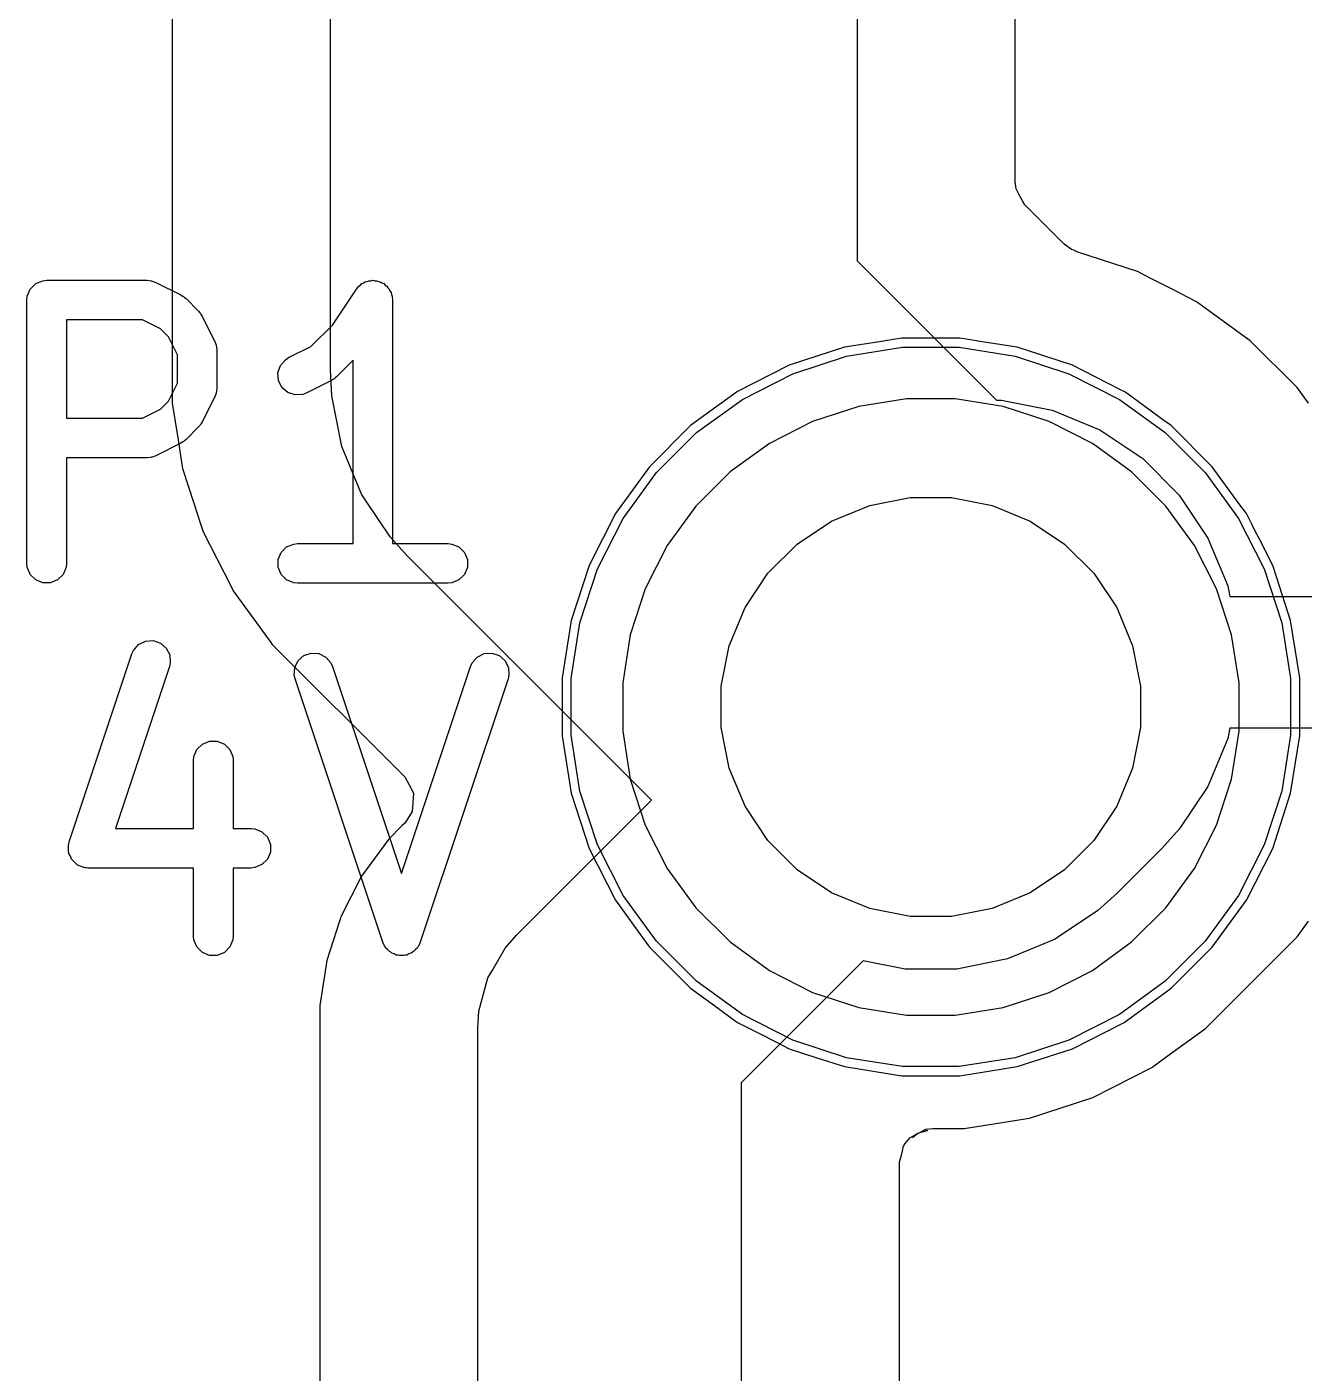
# Model space of a CAD drawing. Header units: inches. Extents: x 1.3 to 5.24, y -7.03 to -1.12.
# Drawn here: x 2.1042 to 2.2952, y -3.1508 to -2.9495 of the extents above; entities that cross this region are included whole.
import ezdxf

# ---------------------------------------------------------------- set-up
doc = ezdxf.new("R2010")
doc.units = ezdxf.units.IN
doc.header["$MEASUREMENT"] = 0
for name, color, linetype, true_color in [('B.Cu', 153, 'CONTINUOUS', 0x4d7fc4), ('B.Mask', 4, 'CONTINUOUS', 0x02ffee), ('F.Cu', 13, 'CONTINUOUS', 0xc83434), ('F.Mask', 201, 'CONTINUOUS', 0xd864ff), ('F.Silkscreen', 41, 'CONTINUOUS', 0xf2eda1), ('In1.Cu', 91, 'CONTINUOUS', 0x7fc87f), ('In2.Cu', 33, 'CONTINUOUS', 0xce7d2c)]:
    doc.layers.add(name, color=color, linetype=linetype, true_color=true_color)

msp = doc.modelspace()

# ---------------------------------------------------------------- linework, layer by layer
at = {"layer": 'B.Cu', "linetype": 'CONTINUOUS'}
for p, q in [((2.23234, -2.99647), (2.22646, -2.9974)), ((2.23254, -2.99644), (2.23234, -2.99647)), ((2.23503, -2.99604), (2.23254, -2.99644)), ((2.24371, -2.99604), (2.23503, -2.99604)), ((2.23503, -2.99604), (2.23503, -2.99604)), ((2.2462, -2.99644), (2.24371, -2.99604)), ((2.24371, -2.99604), (2.24371, -2.99604)), ((2.2464, -2.99647), (2.2462, -2.99644)), ((2.25228, -2.9974), (2.2464, -2.99647)), ((2.22646, -2.9974), (2.21821, -3.00008)), ((2.22646, -2.9974), (2.22646, -2.9974)), ((2.26053, -3.00008), (2.25228, -2.9974)), ((2.25228, -2.9974), (2.25228, -2.9974)), ((2.2182, -3.00008), (2.21047, -3.00402)), ((2.21821, -3.00008), (2.2182, -3.00008)), ((2.2182, -3.00008), (2.2182, -3.00008)), ((2.26054, -3.00008), (2.26053, -3.00008)), ((2.26567, -3.0027), (2.26054, -3.00008)), ((2.26803, -3.0039), (2.26567, -3.0027)), ((2.26567, -3.0027), (2.26567, -3.0027)), ((2.26567, -3.0027), (2.26567, -3.0027)), ((2.21047, -3.00402), (2.20345, -3.00912)), ((2.26827, -3.00402), (2.26803, -3.0039)), ((2.26803, -3.0039), (2.26803, -3.0039)), ((2.26869, -3.00433), (2.26827, -3.00402)), ((2.26827, -3.00402), (2.26827, -3.00402)), ((2.26827, -3.00402), (2.26827, -3.00402)), ((2.2742, -3.00833), (2.26869, -3.00433)), ((2.26869, -3.00433), (2.26869, -3.00433)), ((2.27529, -3.00912), (2.2742, -3.00833)), ((2.20345, -3.00912), (2.19731, -3.01526)), ((2.20345, -3.00912), (2.20345, -3.00912)), ((2.28143, -3.01526), (2.27529, -3.00912)), ((2.27529, -3.00912), (2.27529, -3.00912)), ((2.27529, -3.00912), (2.27529, -3.00912)), ((2.27529, -3.00912), (2.27529, -3.00912)), ((2.19731, -3.01526), (2.19221, -3.02228)), ((2.19731, -3.01526), (2.19731, -3.01526)), ((2.28542, -3.02076), (2.28143, -3.01526)), ((2.28143, -3.01526), (2.28143, -3.01526)), ((2.28143, -3.01526), (2.28143, -3.01526)), ((2.28143, -3.01526), (2.28143, -3.01526)), ((2.22452, -3.0234), (2.23023, -3.02104)), ((2.23023, -3.02104), (2.23628, -3.01984)), ((2.23628, -3.01984), (2.24246, -3.01984)), ((2.24246, -3.01984), (2.24851, -3.02104)), ((2.24851, -3.02104), (2.25422, -3.0234)), ((2.28653, -3.02228), (2.28542, -3.02076)), ((2.19221, -3.02228), (2.18827, -3.03002)), ((2.28733, -3.02386), (2.28653, -3.02228)), ((2.21939, -3.02683), (2.22452, -3.0234)), ((2.25422, -3.0234), (2.25935, -3.02683)), ((2.28781, -3.0248), (2.28733, -3.02386)), ((2.28842, -3.02599), (2.28781, -3.0248)), ((2.21502, -3.0312), (2.21939, -3.02683)), ((2.25935, -3.02683), (2.26372, -3.0312)), ((2.29047, -3.03002), (2.28842, -3.02599)), ((2.28842, -3.02599), (2.28842, -3.02599)), ((2.18827, -3.03002), (2.18559, -3.03827)), ((2.18827, -3.03002), (2.18827, -3.03002)), ((2.18827, -3.03002), (2.18827, -3.03002)), ((2.29108, -3.03189), (2.29047, -3.03002)), ((2.29047, -3.03002), (2.29047, -3.03002)), ((2.21159, -3.03633), (2.21502, -3.0312)), ((2.26372, -3.0312), (2.26715, -3.03633)), ((2.29315, -3.03827), (2.29108, -3.03189)), ((2.20923, -3.04204), (2.21159, -3.03633)), ((2.26715, -3.03633), (2.26951, -3.04204)), ((2.18559, -3.03827), (2.18423, -3.04684)), ((2.29451, -3.04684), (2.29315, -3.03827)), ((2.20803, -3.04809), (2.20923, -3.04204)), ((2.26951, -3.04204), (2.27071, -3.04809)), ((2.18423, -3.04684), (2.18423, -3.05552)), ((2.29451, -3.05552), (2.29451, -3.04684)), ((2.20803, -3.05427), (2.20803, -3.04809)), ((2.27071, -3.04809), (2.27071, -3.05427)), ((2.20923, -3.06032), (2.20803, -3.05427)), ((2.27071, -3.05427), (2.26951, -3.06032)), ((2.18423, -3.05552), (2.18559, -3.06409)), ((2.29315, -3.06409), (2.29451, -3.05552)), ((2.21159, -3.06603), (2.20923, -3.06032)), ((2.26951, -3.06032), (2.26715, -3.06603)), ((2.18559, -3.06409), (2.18827, -3.07235)), ((2.29047, -3.07235), (2.29315, -3.06409)), ((2.21502, -3.07116), (2.21159, -3.06603)), ((2.26715, -3.06603), (2.26372, -3.07116)), ((2.21939, -3.07553), (2.21502, -3.07116)), ((2.26372, -3.07116), (2.25935, -3.07553)), ((2.18827, -3.07235), (2.18827, -3.07235)), ((2.18827, -3.07235), (2.18827, -3.07235)), ((2.18827, -3.07235), (2.19221, -3.08008)), ((2.28653, -3.08008), (2.29047, -3.07235)), ((2.22452, -3.07896), (2.21939, -3.07553)), ((2.25935, -3.07553), (2.25422, -3.07896)), ((2.23023, -3.08132), (2.22452, -3.07896)), ((2.25422, -3.07896), (2.24851, -3.08132)), ((2.19221, -3.08008), (2.19621, -3.08559)), ((2.23628, -3.08253), (2.23023, -3.08132)), ((2.24851, -3.08132), (2.24246, -3.08253)), ((2.28143, -3.0871), (2.28653, -3.08008)), ((2.24246, -3.08253), (2.23628, -3.08253)), ((2.19621, -3.08559), (2.19731, -3.0871)), ((2.19731, -3.0871), (2.19731, -3.0871)), ((2.19731, -3.0871), (2.19731, -3.0871)), ((2.19731, -3.0871), (2.20345, -3.09324)), ((2.27529, -3.09324), (2.28143, -3.0871)), ((2.20345, -3.09324), (2.20345, -3.09324)), ((2.20345, -3.09324), (2.20345, -3.09324)), ((2.20345, -3.09324), (2.20669, -3.09559)), ((2.26827, -3.09834), (2.27529, -3.09324)), ((2.20669, -3.09559), (2.20957, -3.09769)), ((2.20957, -3.09769), (2.21047, -3.09834)), ((2.21047, -3.09834), (2.21353, -3.0999)), ((2.26054, -3.10228), (2.26827, -3.09834)), ((2.21353, -3.0999), (2.21639, -3.10136)), ((2.21639, -3.10136), (2.2182, -3.10228)), ((2.2182, -3.10228), (2.2182, -3.10228)), ((2.2182, -3.10228), (2.21821, -3.10228)), ((2.21821, -3.10228), (2.22233, -3.10362)), ((2.25228, -3.10496), (2.26054, -3.10228)), ((2.22233, -3.10362), (2.22646, -3.10496)), ((2.22646, -3.10496), (2.23503, -3.10632)), ((2.24371, -3.10632), (2.25228, -3.10496)), ((2.23503, -3.10632), (2.23503, -3.10632)), ((2.23503, -3.10632), (2.24371, -3.10632)), ((2.24371, -3.10632), (2.24371, -3.10632))]:
    msp.add_line(p, q, dxfattribs=at)
at = {"layer": 'B.Mask', "linetype": 'CONTINUOUS'}
for p, q in [((2.22452, -3.0234), (2.23023, -3.02104)), ((2.23023, -3.02104), (2.23628, -3.01984)), ((2.23628, -3.01984), (2.24246, -3.01984)), ((2.24246, -3.01984), (2.24851, -3.02104)), ((2.24851, -3.02104), (2.25422, -3.0234)), ((2.21939, -3.02683), (2.22452, -3.0234)), ((2.25422, -3.0234), (2.25935, -3.02683)), ((2.21502, -3.0312), (2.21939, -3.02683)), ((2.25935, -3.02683), (2.26372, -3.0312)), ((2.21159, -3.03633), (2.21502, -3.0312)), ((2.26372, -3.0312), (2.26715, -3.03633)), ((2.20923, -3.04204), (2.21159, -3.03633)), ((2.26715, -3.03633), (2.26951, -3.04204)), ((2.20803, -3.04809), (2.20923, -3.04204)), ((2.26951, -3.04204), (2.27071, -3.04809)), ((2.20803, -3.05427), (2.20803, -3.04809)), ((2.27071, -3.04809), (2.27071, -3.05427)), ((2.20923, -3.06032), (2.20803, -3.05427)), ((2.27071, -3.05427), (2.26951, -3.06032)), ((2.21159, -3.06603), (2.20923, -3.06032)), ((2.26951, -3.06032), (2.26715, -3.06603)), ((2.21502, -3.07116), (2.21159, -3.06603)), ((2.26715, -3.06603), (2.26372, -3.07116)), ((2.21939, -3.07553), (2.21502, -3.07116)), ((2.26372, -3.07116), (2.25935, -3.07553)), ((2.22452, -3.07896), (2.21939, -3.07553)), ((2.25935, -3.07553), (2.25422, -3.07896)), ((2.23023, -3.08132), (2.22452, -3.07896)), ((2.25422, -3.07896), (2.24851, -3.08132)), ((2.23628, -3.08253), (2.23023, -3.08132)), ((2.24851, -3.08132), (2.24246, -3.08253)), ((2.24246, -3.08253), (2.23628, -3.08253))]:
    msp.add_line(p, q, dxfattribs=at)
at = {"layer": 'F.Cu', "linetype": 'CONTINUOUS'}
for p, q in [((2.12596, -2.85055), (2.12596, -3.00575)), ((2.14961, -3.00079), (2.14961, -2.85551)), ((2.22835, -2.89488), (2.22835, -2.98448)), ((2.25199, -2.97225), (2.25199, -2.92411)), ((2.25199, -2.97266), (2.25199, -2.97225)), ((2.2521, -2.9737), (2.25199, -2.97266)), ((2.25259, -2.97459), (2.2521, -2.9737)), ((2.25308, -2.9755), (2.25259, -2.97459)), ((2.25342, -2.97612), (2.25308, -2.9755)), ((2.25391, -2.97661), (2.25342, -2.97612)), ((2.25902, -2.98172), (2.25391, -2.97661)), ((2.25926, -2.98196), (2.25902, -2.98172)), ((2.25954, -2.98217), (2.25926, -2.98196)), ((2.25966, -2.98226), (2.25954, -2.98217)), ((2.25954, -2.98217), (2.25954, -2.98217)), ((2.26038, -2.9828), (2.25966, -2.98226)), ((2.26076, -2.98288), (2.26038, -2.9828)), ((2.22835, -2.98448), (2.24917, -3.00531)), ((2.26121, -2.98315), (2.26076, -2.98288)), ((2.27025, -2.98609), (2.26121, -2.98315)), ((2.27111, -2.98653), (2.27025, -2.98609)), ((2.27025, -2.98609), (2.27025, -2.98609)), ((2.27025, -2.98609), (2.27025, -2.98609)), ((2.27243, -2.9872), (2.27111, -2.98653)), ((2.27542, -2.98873), (2.27243, -2.9872)), ((2.27909, -2.9906), (2.27542, -2.98873)), ((2.28711, -2.99643), (2.27909, -2.9906)), ((2.29413, -3.00344), (2.28711, -2.99643)), ((2.28711, -2.99643), (2.28711, -2.99643)), ((2.1498, -3.00465), (2.14961, -3.00079)), ((2.1513, -3.01222), (2.1498, -3.00465)), ((2.2958, -3.00575), (2.29413, -3.00344)), ((2.12596, -3.00575), (2.12684, -3.01125)), ((2.24917, -3.00531), (2.24992, -3.00531)), ((2.24992, -3.00531), (2.25749, -3.00681)), ((2.25749, -3.00681), (2.26462, -3.00977)), ((2.26462, -3.00977), (2.27104, -3.01405)), ((2.12684, -3.01125), (2.12742, -3.01492)), ((2.15426, -3.01935), (2.1513, -3.01222)), ((2.12742, -3.01492), (2.12742, -3.01492)), ((2.12742, -3.01492), (2.12752, -3.01554)), ((2.27104, -3.01405), (2.2765, -3.01951)), ((2.12752, -3.01554), (2.12752, -3.01554)), ((2.12752, -3.01554), (2.12925, -3.02088)), ((2.12925, -3.02088), (2.13015, -3.02364)), ((2.15508, -3.02058), (2.15426, -3.01935)), ((2.15854, -3.02576), (2.15508, -3.02058)), ((2.2765, -3.01951), (2.28078, -3.02593)), ((2.13015, -3.02364), (2.13058, -3.02498)), ((2.13058, -3.02498), (2.13366, -3.03102)), ((2.16114, -3.02863), (2.15854, -3.02576)), ((2.28078, -3.02593), (2.28374, -3.03306)), ((2.19761, -3.0651), (2.16114, -3.02863)), ((2.13366, -3.03102), (2.13456, -3.03279)), ((2.13456, -3.03279), (2.13508, -3.03381)), ((2.28374, -3.03306), (2.28405, -3.03465)), ((2.13508, -3.03381), (2.13508, -3.03381)), ((2.13508, -3.03381), (2.14071, -3.04156)), ((2.28405, -3.03465), (2.34075, -3.03465)), ((2.14071, -3.04156), (2.14071, -3.04156)), ((2.14071, -3.04156), (2.14091, -3.04184)), ((2.14091, -3.04184), (2.14091, -3.04184)), ((2.14091, -3.04184), (2.14091, -3.04184)), ((2.14091, -3.04184), (2.14091, -3.04184)), ((2.14091, -3.04184), (2.16023, -3.06115)), ((2.28405, -3.05433), (2.28374, -3.05592)), ((2.34075, -3.05433), (2.28405, -3.05433)), ((2.28374, -3.05592), (2.28078, -3.06305)), ((2.16023, -3.06115), (2.16023, -3.06115)), ((2.16023, -3.06115), (2.16073, -3.06165)), ((2.16073, -3.06165), (2.16106, -3.06226)), ((2.16106, -3.06226), (2.16136, -3.0628)), ((2.16136, -3.0628), (2.16204, -3.06406)), ((2.28078, -3.06305), (2.2765, -3.06946)), ((2.16204, -3.06406), (2.16194, -3.06549)), ((2.17742, -3.08529), (2.19761, -3.0651)), ((2.16185, -3.06681), (2.16117, -3.06785)), ((2.16194, -3.06556), (2.16185, -3.06681)), ((2.16194, -3.06549), (2.16194, -3.06556)), ((2.16035, -3.06892), (2.15829, -3.07099)), ((2.16073, -3.06855), (2.16035, -3.06892)), ((2.16101, -3.06811), (2.16073, -3.06855)), ((2.16117, -3.06785), (2.16101, -3.06811)), ((2.15829, -3.07099), (2.15428, -3.0765)), ((2.2765, -3.06946), (2.2739, -3.07233)), ((2.2739, -3.07233), (2.26721, -3.07902)), ((2.15428, -3.0765), (2.15119, -3.08258)), ((2.26721, -3.07902), (2.26435, -3.08161)), ((2.15098, -3.08323), (2.14908, -3.08907)), ((2.15112, -3.08277), (2.15098, -3.08323)), ((2.15098, -3.08323), (2.15098, -3.08323)), ((2.15119, -3.08258), (2.15112, -3.08277)), ((2.15119, -3.08258), (2.15119, -3.08258)), ((2.26435, -3.08161), (2.25832, -3.08564)), ((2.29426, -3.08535), (2.29581, -3.08323)), ((2.17572, -3.08723), (2.17742, -3.08529)), ((2.29413, -3.08554), (2.29426, -3.08535)), ((2.17377, -3.09061), (2.17572, -3.08723)), ((2.17572, -3.08723), (2.17572, -3.08723)), ((2.25793, -3.0859), (2.2508, -3.08886)), ((2.25832, -3.08564), (2.25793, -3.0859)), ((2.28743, -3.09223), (2.29413, -3.08554)), ((2.14908, -3.08907), (2.14801, -3.0958)), ((2.14908, -3.08907), (2.14908, -3.08907)), ((2.22927, -3.08912), (2.21102, -3.10737)), ((2.23551, -3.09036), (2.22927, -3.08912)), ((2.2508, -3.08886), (2.24323, -3.09036)), ((2.17315, -3.09168), (2.17377, -3.09061)), ((2.24323, -3.09036), (2.23551, -3.09036)), ((2.17182, -3.09664), (2.17315, -3.09168)), ((2.28045, -3.09921), (2.28743, -3.09223)), ((2.14801, -3.0958), (2.14801, -3.3295)), ((2.17165, -3.09921), (2.17182, -3.09664)), ((2.17182, -3.09664), (2.17182, -3.09664)), ((2.17165, -3.2689), (2.17165, -3.09921)), ((2.27468, -3.10341), (2.28042, -3.09924)), ((2.28042, -3.09924), (2.28045, -3.09921)), ((2.28042, -3.09924), (2.28042, -3.09924)), ((2.28042, -3.09924), (2.28042, -3.09924)), ((2.28042, -3.09924), (2.28042, -3.09924)), ((2.28042, -3.09924), (2.28042, -3.09924)), ((2.28042, -3.09924), (2.28042, -3.09924)), ((2.2724, -3.10507), (2.27468, -3.10341)), ((2.26356, -3.10958), (2.2724, -3.10507)), ((2.21102, -3.10737), (2.21102, -3.2689)), ((2.25413, -3.11264), (2.26356, -3.10958)), ((2.24433, -3.11419), (2.25413, -3.11264)), ((2.2361, -3.11573), (2.2362, -3.11562)), ((2.2362, -3.11562), (2.23739, -3.11497)), ((2.23739, -3.11497), (2.2366, -3.11554)), ((2.2366, -3.11554), (2.23739, -3.11497)), ((2.23739, -3.11497), (2.23773, -3.11479)), ((2.23773, -3.11479), (2.23862, -3.1143)), ((2.23773, -3.11479), (2.23887, -3.1145)), ((2.23887, -3.1145), (2.23773, -3.11479)), ((2.23862, -3.1143), (2.23965, -3.11419)), ((2.23965, -3.11419), (2.24007, -3.11419)), ((2.24007, -3.11419), (2.24433, -3.11419)), ((2.24433, -3.11419), (2.24433, -3.11419)), ((2.23501, -3.118), (2.23526, -3.11684)), ((2.23526, -3.11684), (2.23541, -3.11664)), ((2.23541, -3.11664), (2.23544, -3.11654)), ((2.23544, -3.11654), (2.2361, -3.11573)), ((2.23467, -3.11918), (2.23486, -3.11852)), ((2.23467, -3.11988), (2.23467, -3.11918)), ((2.23486, -3.11852), (2.23501, -3.11802)), ((2.23486, -3.11852), (2.23486, -3.11852)), ((2.23486, -3.11852), (2.23486, -3.11852)), ((2.23501, -3.11802), (2.23501, -3.118)), ((2.23501, -3.118), (2.23501, -3.118)), ((2.23467, -3.20157), (2.23467, -3.11988))]:
    msp.add_line(p, q, dxfattribs=at)
at = {"layer": 'F.Mask', "linetype": 'CONTINUOUS'}
for p, q in [((2.22452, -3.0234), (2.23023, -3.02104)), ((2.23023, -3.02104), (2.23628, -3.01984)), ((2.23628, -3.01984), (2.24246, -3.01984)), ((2.24246, -3.01984), (2.24851, -3.02104)), ((2.24851, -3.02104), (2.25422, -3.0234)), ((2.21939, -3.02683), (2.22452, -3.0234)), ((2.25422, -3.0234), (2.25935, -3.02683)), ((2.21502, -3.0312), (2.21939, -3.02683)), ((2.25935, -3.02683), (2.26372, -3.0312)), ((2.21159, -3.03633), (2.21502, -3.0312)), ((2.26372, -3.0312), (2.26715, -3.03633)), ((2.20923, -3.04204), (2.21159, -3.03633)), ((2.26715, -3.03633), (2.26951, -3.04204)), ((2.20803, -3.04809), (2.20923, -3.04204)), ((2.26951, -3.04204), (2.27071, -3.04809)), ((2.20803, -3.05427), (2.20803, -3.04809)), ((2.27071, -3.04809), (2.27071, -3.05427)), ((2.20923, -3.06032), (2.20803, -3.05427)), ((2.27071, -3.05427), (2.26951, -3.06032)), ((2.21159, -3.06603), (2.20923, -3.06032)), ((2.26951, -3.06032), (2.26715, -3.06603)), ((2.21502, -3.07116), (2.21159, -3.06603)), ((2.26715, -3.06603), (2.26372, -3.07116)), ((2.21939, -3.07553), (2.21502, -3.07116)), ((2.26372, -3.07116), (2.25935, -3.07553)), ((2.22452, -3.07896), (2.21939, -3.07553)), ((2.25935, -3.07553), (2.25422, -3.07896)), ((2.23023, -3.08132), (2.22452, -3.07896)), ((2.25422, -3.07896), (2.24851, -3.08132)), ((2.23628, -3.08253), (2.23023, -3.08132)), ((2.24851, -3.08132), (2.24246, -3.08253)), ((2.24246, -3.08253), (2.23628, -3.08253))]:
    msp.add_line(p, q, dxfattribs=at)
at = {"layer": 'F.Silkscreen', "linetype": 'CONTINUOUS'}
for p, q in [((2.1043, -2.98977), (2.10474, -2.98871)), ((2.10474, -2.98871), (2.10556, -2.98789)), ((2.10556, -2.98789), (2.10662, -2.98745)), ((2.10662, -2.98745), (2.1072, -2.98739)), ((2.1072, -2.98739), (2.1222, -2.98739)), ((2.1222, -2.98739), (2.12277, -2.98745)), ((2.12277, -2.98745), (2.12287, -2.98749)), ((2.12287, -2.98749), (2.12298, -2.9875)), ((2.12298, -2.9875), (2.12352, -2.98771)), ((2.12352, -2.98771), (2.12727, -2.98958)), ((2.1499, -2.99409), (2.15349, -2.98871)), ((2.15349, -2.9887), (2.15385, -2.98826)), ((2.15349, -2.98871), (2.15349, -2.9887)), ((2.15349, -2.98871), (2.15349, -2.98871)), ((2.15349, -2.98871), (2.15349, -2.98871)), ((2.15385, -2.98826), (2.1541, -2.9881)), ((2.1541, -2.9881), (2.1543, -2.98789)), ((2.1543, -2.98789), (2.15457, -2.98778)), ((2.15457, -2.98778), (2.15481, -2.98762)), ((2.15481, -2.98762), (2.1551, -2.98756)), ((2.1551, -2.98756), (2.15537, -2.98745)), ((2.15537, -2.98745), (2.15566, -2.98745)), ((2.15566, -2.98745), (2.15594, -2.98739)), ((2.15594, -2.98739), (2.15623, -2.98745)), ((2.15623, -2.98745), (2.15652, -2.98745)), ((2.15652, -2.98745), (2.15679, -2.98756)), ((2.15679, -2.98756), (2.15707, -2.98762)), ((2.15707, -2.98762), (2.15731, -2.98778)), ((2.15731, -2.98778), (2.15758, -2.98789)), ((2.15758, -2.98789), (2.15779, -2.9881)), ((2.15779, -2.9881), (2.15803, -2.98826)), ((2.15803, -2.98826), (2.15819, -2.9885)), ((2.15819, -2.9885), (2.1584, -2.98871)), ((2.1584, -2.98871), (2.15851, -2.98897)), ((2.10425, -2.99035), (2.1043, -2.98977)), ((2.10425, -3.02972), (2.10425, -2.99035)), ((2.12727, -2.98958), (2.12752, -2.98974)), ((2.12752, -2.98974), (2.12759, -2.98977)), ((2.12759, -2.98977), (2.12767, -2.98983)), ((2.12767, -2.98983), (2.12776, -2.98989)), ((2.12776, -2.98989), (2.12781, -2.98995)), ((2.12781, -2.98995), (2.12803, -2.99013)), ((2.12803, -2.99013), (2.12991, -2.99201)), ((2.15851, -2.98897), (2.15867, -2.98921)), ((2.15867, -2.98921), (2.15873, -2.9895)), ((2.15873, -2.9895), (2.15884, -2.98977)), ((2.15884, -2.98977), (2.1589, -2.99034)), ((2.1589, -2.99034), (2.1589, -2.99034)), ((2.1589, -2.99034), (2.1589, -2.99035)), ((2.1589, -2.99035), (2.1589, -2.99035)), ((2.1589, -2.99035), (2.1589, -3.02676)), ((2.12991, -2.99201), (2.1301, -2.99224)), ((2.1301, -2.99224), (2.13015, -2.99229)), ((2.13015, -2.99229), (2.13021, -2.99238)), ((2.13021, -2.99238), (2.13028, -2.99246)), ((2.13028, -2.99246), (2.13031, -2.99253)), ((2.13031, -2.99253), (2.13046, -2.99278)), ((2.13046, -2.99278), (2.13234, -2.99653)), ((2.1215, -2.9933), (2.11015, -2.9933)), ((2.11015, -2.9933), (2.11015, -3.00802)), ((2.1242, -2.99465), (2.1215, -2.9933)), ((2.12539, -2.99585), (2.1242, -2.99465)), ((2.14669, -2.99729), (2.1499, -2.99409)), ((2.12674, -2.99854), (2.12539, -2.99585)), ((2.13234, -2.99653), (2.13254, -2.99707)), ((2.12674, -3.00277), (2.12674, -2.99854)), ((2.13254, -2.99707), (2.13255, -2.99717)), ((2.13255, -2.99717), (2.13259, -2.99727)), ((2.13259, -2.99727), (2.13265, -2.99785)), ((2.13265, -2.99785), (2.13265, -3.00347)), ((2.14337, -2.99895), (2.14669, -2.99729)), ((2.21873, -3.00135), (2.22678, -2.99873)), ((2.22678, -2.99873), (2.23514, -2.99741)), ((2.23514, -2.99741), (2.2436, -2.99741)), ((2.2436, -2.99741), (2.25196, -2.99873)), ((2.25196, -2.99873), (2.26001, -3.00135)), ((2.14176, -3.00123), (2.14213, -3.00013)), ((2.14213, -3.00013), (2.14288, -2.99926)), ((2.14288, -2.99926), (2.14337, -2.99895)), ((2.15299, -2.99935), (2.15053, -3.00181)), ((2.15299, -3.02676), (2.15299, -2.99935)), ((2.12539, -3.00547), (2.12674, -3.00277)), ((2.14185, -3.00238), (2.14176, -3.00123)), ((2.14236, -3.00341), (2.14185, -3.00238)), ((2.14976, -3.00236), (2.14601, -3.00424)), ((2.15001, -3.00221), (2.14976, -3.00236)), ((2.15008, -3.00218), (2.15001, -3.00221)), ((2.15017, -3.00211), (2.15008, -3.00218)), ((2.15025, -3.00205), (2.15017, -3.00211)), ((2.15031, -3.00199), (2.15025, -3.00205)), ((2.15053, -3.00181), (2.15031, -3.00199)), ((2.21119, -3.00519), (2.21873, -3.00135)), ((2.26001, -3.00135), (2.26755, -3.00519)), ((2.13234, -3.00479), (2.13046, -3.00854)), ((2.13254, -3.00425), (2.13234, -3.00479)), ((2.13255, -3.00414), (2.13254, -3.00425)), ((2.13259, -3.00405), (2.13255, -3.00414)), ((2.13265, -3.00347), (2.13259, -3.00405)), ((2.14323, -3.00416), (2.14236, -3.00341)), ((2.14433, -3.00453), (2.14323, -3.00416)), ((2.14547, -3.00444), (2.14433, -3.00453)), ((2.14601, -3.00424), (2.14547, -3.00444)), ((2.1215, -3.00802), (2.1242, -3.00667)), ((2.1242, -3.00667), (2.12539, -3.00547)), ((2.20434, -3.01017), (2.21119, -3.00519)), ((2.22858, -3.00625), (2.22169, -3.00849)), ((2.23574, -3.00512), (2.22858, -3.00625)), ((2.243, -3.00512), (2.23574, -3.00512)), ((2.25016, -3.00625), (2.243, -3.00512)), ((2.25705, -3.00849), (2.25016, -3.00625)), ((2.26755, -3.00519), (2.2744, -3.01017)), ((2.11015, -3.00802), (2.1215, -3.00802)), ((2.13021, -3.00894), (2.13015, -3.00903)), ((2.13028, -3.00886), (2.13021, -3.00894)), ((2.13031, -3.00879), (2.13028, -3.00886)), ((2.13046, -3.00854), (2.13031, -3.00879)), ((2.22169, -3.00849), (2.21523, -3.01178)), ((2.26351, -3.01178), (2.25705, -3.00849)), ((2.12991, -3.00931), (2.12803, -3.01118)), ((2.1301, -3.00908), (2.12991, -3.00931)), ((2.13015, -3.00903), (2.1301, -3.00908)), ((2.19836, -3.01615), (2.20434, -3.01017)), ((2.2744, -3.01017), (2.28038, -3.01615)), ((2.12727, -3.01174), (2.12352, -3.01361)), ((2.12752, -3.01158), (2.12727, -3.01174)), ((2.12759, -3.01155), (2.12752, -3.01158)), ((2.12767, -3.01148), (2.12759, -3.01155)), ((2.12776, -3.01143), (2.12767, -3.01148)), ((2.12781, -3.01137), (2.12776, -3.01143)), ((2.12803, -3.01118), (2.12781, -3.01137)), ((2.21523, -3.01178), (2.20936, -3.01605)), ((2.26938, -3.01605), (2.26351, -3.01178)), ((2.1222, -3.01392), (2.11015, -3.01392)), ((2.11015, -3.01392), (2.11015, -3.02972)), ((2.12277, -3.01387), (2.1222, -3.01392)), ((2.12287, -3.01382), (2.12277, -3.01387)), ((2.12298, -3.01382), (2.12287, -3.01382)), ((2.12352, -3.01361), (2.12298, -3.01382)), ((2.19338, -3.023), (2.19836, -3.01615)), ((2.20936, -3.01605), (2.20424, -3.02117)), ((2.2745, -3.02117), (2.26938, -3.01605)), ((2.28038, -3.01615), (2.28536, -3.023)), ((2.18954, -3.03054), (2.19338, -3.023)), ((2.20424, -3.02117), (2.19997, -3.02704)), ((2.27877, -3.02704), (2.2745, -3.02117)), ((2.28536, -3.023), (2.2892, -3.03054)), ((2.14305, -3.02726), (2.14412, -3.02682)), ((2.14412, -3.02682), (2.14469, -3.02676)), ((2.14469, -3.02676), (2.15299, -3.02676)), ((2.1589, -3.02676), (2.16719, -3.02676)), ((2.16719, -3.02676), (2.16777, -3.02682)), ((2.16777, -3.02682), (2.16883, -3.02726)), ((2.19997, -3.02704), (2.19668, -3.0335)), ((2.28206, -3.0335), (2.27877, -3.02704)), ((2.1418, -3.02914), (2.14224, -3.02808)), ((2.14224, -3.02808), (2.14305, -3.02726)), ((2.16883, -3.02726), (2.16965, -3.02808)), ((2.16965, -3.02808), (2.17009, -3.02914)), ((2.1043, -3.03029), (2.10425, -3.02972)), ((2.10474, -3.03136), (2.1043, -3.03029)), ((2.1101, -3.03029), (2.10965, -3.03136)), ((2.11015, -3.02972), (2.1101, -3.03029)), ((2.1418, -3.03029), (2.1418, -3.02914)), ((2.14224, -3.03136), (2.1418, -3.03029)), ((2.17009, -3.03029), (2.16965, -3.03136)), ((2.17009, -3.02914), (2.17009, -3.03029)), ((2.18692, -3.03859), (2.18954, -3.03054)), ((2.2892, -3.03054), (2.29182, -3.03859)), ((2.10556, -3.03217), (2.10474, -3.03136)), ((2.10662, -3.03261), (2.10556, -3.03217)), ((2.10778, -3.03261), (2.10662, -3.03261)), ((2.10884, -3.03217), (2.10778, -3.03261)), ((2.10965, -3.03136), (2.10884, -3.03217)), ((2.14305, -3.03217), (2.14224, -3.03136)), ((2.14412, -3.03261), (2.14305, -3.03217)), ((2.14469, -3.03267), (2.14412, -3.03261)), ((2.16719, -3.03267), (2.14469, -3.03267)), ((2.16777, -3.03261), (2.16719, -3.03267)), ((2.16883, -3.03217), (2.16777, -3.03261)), ((2.16965, -3.03136), (2.16883, -3.03217)), ((2.19668, -3.0335), (2.19444, -3.04039)), ((2.2843, -3.04039), (2.28206, -3.0335)), ((2.1856, -3.04695), (2.18692, -3.03859)), ((2.29182, -3.03859), (2.29314, -3.04695)), ((2.19444, -3.04039), (2.19331, -3.04756)), ((2.28543, -3.04756), (2.2843, -3.04039)), ((2.11994, -3.04325), (2.12018, -3.04272)), ((2.12018, -3.04272), (2.12093, -3.04185)), ((2.12093, -3.04185), (2.12197, -3.04133)), ((2.12197, -3.04133), (2.12311, -3.04125)), ((2.12311, -3.04125), (2.12421, -3.04162)), ((2.12421, -3.04162), (2.12508, -3.04237)), ((2.12508, -3.04237), (2.12559, -3.0434)), ((2.14565, -3.04349), (2.14675, -3.04313)), ((2.14675, -3.04313), (2.1479, -3.04321)), ((2.17258, -3.04321), (2.17373, -3.04313)), ((2.17373, -3.04313), (2.17483, -3.04349)), ((2.11057, -3.07137), (2.11994, -3.04325)), ((2.12555, -3.04511), (2.11747, -3.06935)), ((2.12567, -3.04455), (2.12555, -3.04511)), ((2.12559, -3.0434), (2.12567, -3.04455)), ((2.14427, -3.04528), (2.14478, -3.04425)), ((2.14478, -3.04425), (2.14565, -3.04349)), ((2.1479, -3.04321), (2.14893, -3.04372)), ((2.14893, -3.04372), (2.14968, -3.04459)), ((2.14968, -3.04459), (2.14992, -3.04512)), ((2.14992, -3.04512), (2.16024, -3.07609)), ((2.16024, -3.07609), (2.17056, -3.04512)), ((2.17056, -3.04512), (2.1708, -3.04459)), ((2.1708, -3.04459), (2.17155, -3.04372)), ((2.17155, -3.04372), (2.17258, -3.04321)), ((2.17483, -3.04349), (2.1757, -3.04425)), ((2.1757, -3.04425), (2.17621, -3.04528)), ((2.14419, -3.04643), (2.14427, -3.04528)), ((2.14432, -3.04699), (2.14419, -3.04643)), ((2.15744, -3.08636), (2.14432, -3.04699)), ((2.17617, -3.04699), (2.16304, -3.08636)), ((2.17629, -3.04643), (2.17617, -3.04699)), ((2.17621, -3.04528), (2.17629, -3.04643)), ((2.1856, -3.04756), (2.1856, -3.04695)), ((2.29314, -3.04695), (2.29314, -3.05541)), ((2.1856, -3.05541), (2.1856, -3.04756)), ((2.19331, -3.04756), (2.19331, -3.05481)), ((2.28543, -3.05481), (2.28543, -3.04756)), ((2.19331, -3.05481), (2.19444, -3.06197)), ((2.2843, -3.06197), (2.28543, -3.05481)), ((2.12966, -3.05754), (2.13048, -3.05672)), ((2.13048, -3.05672), (2.13154, -3.05628)), ((2.13154, -3.05628), (2.1327, -3.05628)), ((2.1327, -3.05628), (2.13376, -3.05672)), ((2.13376, -3.05672), (2.13457, -3.05754)), ((2.18692, -3.06377), (2.1856, -3.05541)), ((2.29314, -3.05541), (2.29182, -3.06377)), ((2.12917, -3.05918), (2.12922, -3.0586)), ((2.12917, -3.06935), (2.12917, -3.05918)), ((2.12922, -3.0586), (2.12966, -3.05754)), ((2.13457, -3.05754), (2.13502, -3.0586)), ((2.13502, -3.0586), (2.13507, -3.05918)), ((2.13507, -3.05918), (2.13507, -3.06935)), ((2.19444, -3.06197), (2.19668, -3.06886)), ((2.28206, -3.06886), (2.2843, -3.06197)), ((2.18954, -3.07182), (2.18692, -3.06377)), ((2.29182, -3.06377), (2.2892, -3.07182)), ((2.11747, -3.06935), (2.12917, -3.06935)), ((2.13507, -3.06935), (2.13774, -3.06935)), ((2.13774, -3.06935), (2.13832, -3.06941)), ((2.19668, -3.06886), (2.19997, -3.07532)), ((2.27877, -3.07532), (2.28206, -3.06886)), ((2.11051, -3.07165), (2.11057, -3.07137)), ((2.13832, -3.06941), (2.13938, -3.06985)), ((2.13938, -3.06985), (2.1402, -3.07066)), ((2.1402, -3.07066), (2.14064, -3.07173)), ((2.11044, -3.07193), (2.11048, -3.07179)), ((2.11048, -3.07241), (2.11044, -3.07193)), ((2.11048, -3.07173), (2.11051, -3.07165)), ((2.11048, -3.07179), (2.11048, -3.07173)), ((2.11048, -3.07288), (2.11048, -3.07241)), ((2.11052, -3.07298), (2.11048, -3.07288)), ((2.11052, -3.07308), (2.11052, -3.07298)), ((2.11074, -3.07351), (2.11052, -3.07308)), ((2.14064, -3.07288), (2.1402, -3.07394)), ((2.14064, -3.07173), (2.14064, -3.07288)), ((2.19338, -3.07936), (2.18954, -3.07182)), ((2.2892, -3.07182), (2.28536, -3.07936)), ((2.11092, -3.07394), (2.11074, -3.07351)), ((2.11099, -3.07402), (2.11092, -3.07394)), ((2.11104, -3.07411), (2.11099, -3.07402)), ((2.1114, -3.07442), (2.11104, -3.07411)), ((2.11173, -3.07476), (2.1114, -3.07442)), ((2.11183, -3.0748), (2.11173, -3.07476)), ((2.11191, -3.07487), (2.11183, -3.0748)), ((2.11236, -3.07502), (2.11191, -3.07487)), ((2.1128, -3.0752), (2.11236, -3.07502)), ((2.11295, -3.07521), (2.1128, -3.0752)), ((2.113, -3.07523), (2.11295, -3.07521)), ((2.11308, -3.07523), (2.113, -3.07523)), ((2.11337, -3.07526), (2.11308, -3.07523)), ((2.12917, -3.07526), (2.11337, -3.07526)), ((2.12917, -3.08543), (2.12917, -3.07526)), ((2.13774, -3.07526), (2.13507, -3.07526)), ((2.13507, -3.07526), (2.13507, -3.08543)), ((2.13832, -3.0752), (2.13774, -3.07526)), ((2.13938, -3.07476), (2.13832, -3.0752)), ((2.1402, -3.07394), (2.13938, -3.07476)), ((2.19997, -3.07532), (2.20424, -3.08119)), ((2.2745, -3.08119), (2.27877, -3.07532)), ((2.19836, -3.08621), (2.19338, -3.07936)), ((2.28536, -3.07936), (2.28038, -3.08621)), ((2.20424, -3.08119), (2.20936, -3.08632)), ((2.26938, -3.08632), (2.2745, -3.08119)), ((2.12922, -3.086), (2.12917, -3.08543)), ((2.13507, -3.08543), (2.13502, -3.086)), ((2.12966, -3.08707), (2.12922, -3.086)), ((2.13048, -3.08788), (2.12966, -3.08707)), ((2.13457, -3.08707), (2.13376, -3.08788)), ((2.13502, -3.086), (2.13457, -3.08707)), ((2.15768, -3.08689), (2.15744, -3.08636)), ((2.15781, -3.08705), (2.15768, -3.08689)), ((2.15791, -3.08724), (2.15781, -3.08705)), ((2.15819, -3.08748), (2.15791, -3.08724)), ((2.16229, -3.08748), (2.16205, -3.08776)), ((2.16257, -3.08724), (2.16229, -3.08748)), ((2.16267, -3.08705), (2.16257, -3.08724)), ((2.16281, -3.08689), (2.16267, -3.08705)), ((2.16304, -3.08636), (2.16281, -3.08689)), ((2.20434, -3.0922), (2.19836, -3.08621)), ((2.20936, -3.08632), (2.21523, -3.09058)), ((2.26351, -3.09058), (2.26938, -3.08632)), ((2.28038, -3.08621), (2.2744, -3.0922)), ((2.13154, -3.08832), (2.13048, -3.08788)), ((2.1327, -3.08832), (2.13154, -3.08832)), ((2.13376, -3.08788), (2.1327, -3.08832)), ((2.15843, -3.08776), (2.15819, -3.08748)), ((2.15862, -3.08785), (2.15843, -3.08776)), ((2.15878, -3.08799), (2.15862, -3.08785)), ((2.15913, -3.08811), (2.15878, -3.08799)), ((2.15946, -3.08827), (2.15913, -3.08811)), ((2.15967, -3.08829), (2.15946, -3.08827)), ((2.15987, -3.08836), (2.15967, -3.08829)), ((2.16024, -3.08833), (2.15987, -3.08836)), ((2.16061, -3.08836), (2.16024, -3.08833)), ((2.16081, -3.08829), (2.16061, -3.08836)), ((2.16102, -3.08827), (2.16081, -3.08829)), ((2.16135, -3.08811), (2.16102, -3.08827)), ((2.1617, -3.08799), (2.16135, -3.08811)), ((2.16186, -3.08785), (2.1617, -3.08799)), ((2.16205, -3.08776), (2.16186, -3.08785)), ((2.21523, -3.09058), (2.22169, -3.09387)), ((2.25705, -3.09387), (2.26351, -3.09058)), ((2.21119, -3.09717), (2.20434, -3.0922)), ((2.2744, -3.0922), (2.26755, -3.09717)), ((2.22169, -3.09387), (2.22858, -3.09611)), ((2.25016, -3.09611), (2.25705, -3.09387)), ((2.21873, -3.10101), (2.21119, -3.09717)), ((2.22858, -3.09611), (2.23574, -3.09724)), ((2.23574, -3.09724), (2.243, -3.09724)), ((2.243, -3.09724), (2.25016, -3.09611)), ((2.26755, -3.09717), (2.26001, -3.10101)), ((2.22678, -3.10363), (2.21873, -3.10101)), ((2.26001, -3.10101), (2.25196, -3.10363)), ((2.23514, -3.10495), (2.22678, -3.10363)), ((2.2436, -3.10495), (2.23514, -3.10495)), ((2.25196, -3.10363), (2.2436, -3.10495))]:
    msp.add_line(p, q, dxfattribs=at)
at = {"layer": 'In1.Cu', "linetype": 'CONTINUOUS'}
for p, q in [((2.22452, -3.0234), (2.23023, -3.02104)), ((2.23023, -3.02104), (2.23628, -3.01984)), ((2.23628, -3.01984), (2.24246, -3.01984)), ((2.24246, -3.01984), (2.24851, -3.02104)), ((2.24851, -3.02104), (2.25422, -3.0234)), ((2.21939, -3.02683), (2.22452, -3.0234)), ((2.25422, -3.0234), (2.25935, -3.02683)), ((2.21502, -3.0312), (2.21939, -3.02683)), ((2.25935, -3.02683), (2.26372, -3.0312)), ((2.21159, -3.03633), (2.21502, -3.0312)), ((2.26372, -3.0312), (2.26715, -3.03633)), ((2.20923, -3.04204), (2.21159, -3.03633)), ((2.26715, -3.03633), (2.26951, -3.04204)), ((2.20803, -3.04809), (2.20923, -3.04204)), ((2.26951, -3.04204), (2.27071, -3.04809)), ((2.20803, -3.05427), (2.20803, -3.04809)), ((2.27071, -3.04809), (2.27071, -3.05427)), ((2.20923, -3.06032), (2.20803, -3.05427)), ((2.27071, -3.05427), (2.26951, -3.06032)), ((2.21159, -3.06603), (2.20923, -3.06032)), ((2.26951, -3.06032), (2.26715, -3.06603)), ((2.21502, -3.07116), (2.21159, -3.06603)), ((2.26715, -3.06603), (2.26372, -3.07116)), ((2.21939, -3.07553), (2.21502, -3.07116)), ((2.26372, -3.07116), (2.25935, -3.07553)), ((2.22452, -3.07896), (2.21939, -3.07553)), ((2.25935, -3.07553), (2.25422, -3.07896)), ((2.23023, -3.08132), (2.22452, -3.07896)), ((2.25422, -3.07896), (2.24851, -3.08132)), ((2.23628, -3.08253), (2.23023, -3.08132)), ((2.24851, -3.08132), (2.24246, -3.08253)), ((2.24246, -3.08253), (2.23628, -3.08253))]:
    msp.add_line(p, q, dxfattribs=at)
at = {"layer": 'In2.Cu', "linetype": 'CONTINUOUS'}
for p, q in [((2.22452, -3.0234), (2.23023, -3.02104)), ((2.23023, -3.02104), (2.23628, -3.01984)), ((2.23628, -3.01984), (2.24246, -3.01984)), ((2.24246, -3.01984), (2.24851, -3.02104)), ((2.24851, -3.02104), (2.25422, -3.0234)), ((2.21939, -3.02683), (2.22452, -3.0234)), ((2.25422, -3.0234), (2.25935, -3.02683)), ((2.21502, -3.0312), (2.21939, -3.02683)), ((2.25935, -3.02683), (2.26372, -3.0312)), ((2.21159, -3.03633), (2.21502, -3.0312)), ((2.26372, -3.0312), (2.26715, -3.03633)), ((2.20923, -3.04204), (2.21159, -3.03633)), ((2.26715, -3.03633), (2.26951, -3.04204)), ((2.20803, -3.04809), (2.20923, -3.04204)), ((2.26951, -3.04204), (2.27071, -3.04809)), ((2.20803, -3.05427), (2.20803, -3.04809)), ((2.27071, -3.04809), (2.27071, -3.05427)), ((2.20923, -3.06032), (2.20803, -3.05427)), ((2.27071, -3.05427), (2.26951, -3.06032)), ((2.21159, -3.06603), (2.20923, -3.06032)), ((2.26951, -3.06032), (2.26715, -3.06603)), ((2.21502, -3.07116), (2.21159, -3.06603)), ((2.26715, -3.06603), (2.26372, -3.07116)), ((2.21939, -3.07553), (2.21502, -3.07116)), ((2.26372, -3.07116), (2.25935, -3.07553)), ((2.22452, -3.07896), (2.21939, -3.07553)), ((2.25935, -3.07553), (2.25422, -3.07896)), ((2.23023, -3.08132), (2.22452, -3.07896)), ((2.25422, -3.07896), (2.24851, -3.08132)), ((2.23628, -3.08253), (2.23023, -3.08132)), ((2.24851, -3.08132), (2.24246, -3.08253)), ((2.24246, -3.08253), (2.23628, -3.08253))]:
    msp.add_line(p, q, dxfattribs=at)

doc.saveas('drawing.dxf')
